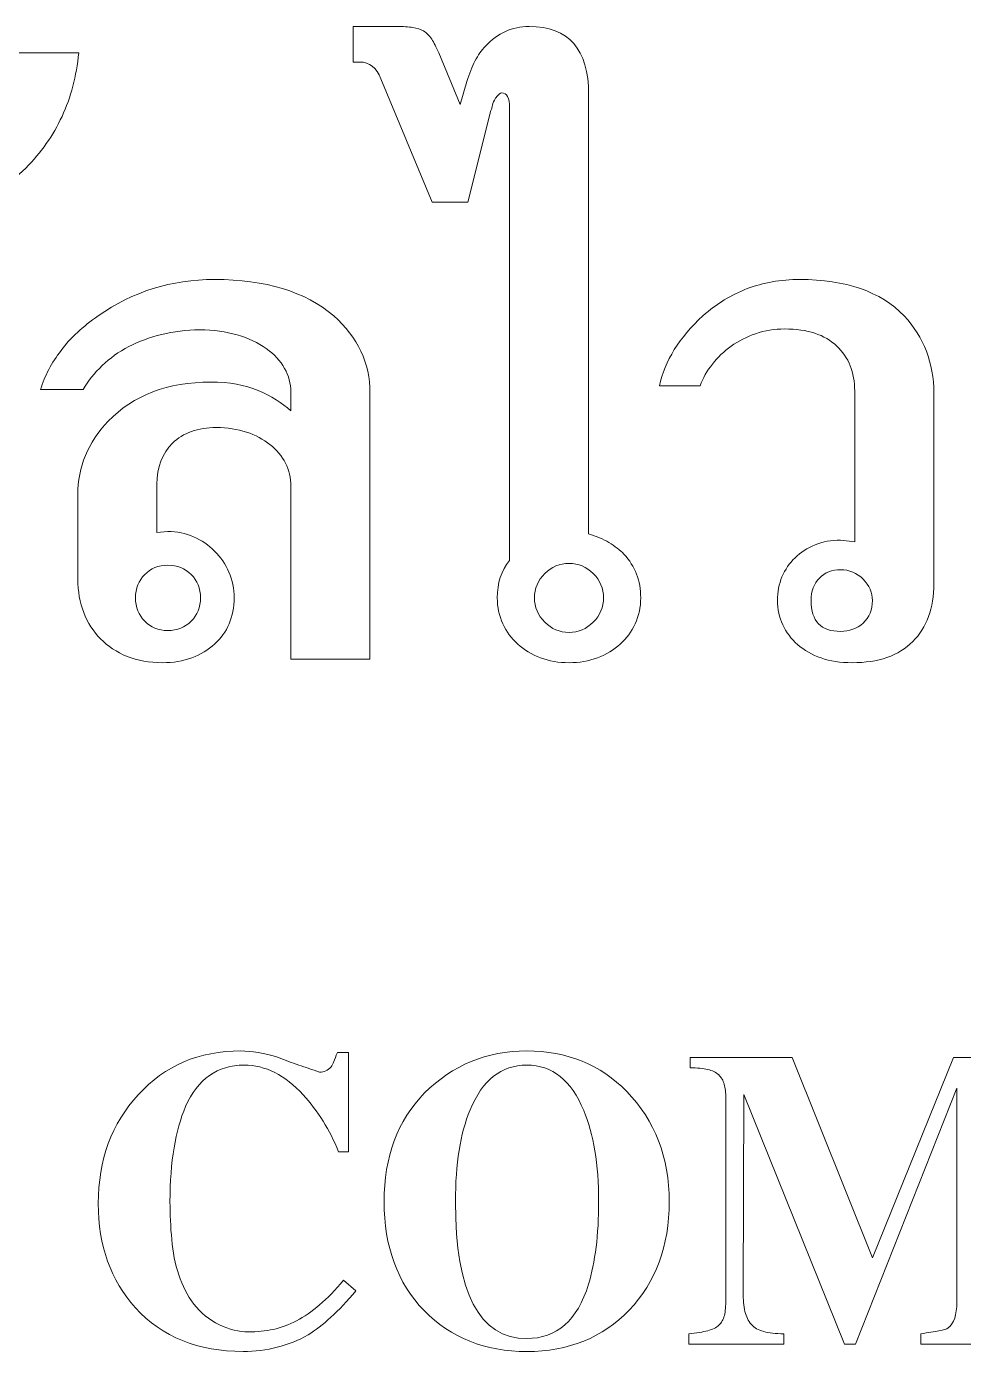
# Model space of a CAD drawing. Header units: millimetres. Extents: x -900 to 690, y -288 to -9.
# Drawn here: x -92.6 to 82.2, y -287.9 to -40.6 of the extents above; entities that cross this region are included whole.
import ezdxf

# ---------------------------------------------------------------- set-up
doc = ezdxf.new("R2010")
doc.units = ezdxf.units.MM
doc.header["$MEASUREMENT"] = 0
doc.layers.add('Layer 1', color=7, linetype='Continuous')

msp = doc.modelspace()

# ---------------------------------------------------------------- linework, layer by layer
at = {"layer": 'Layer 1', "color": 250, "lineweight": 20}
for points, knots in [([(-31.672, -40.6122), (-31.672, -40.6122), (-23.5408, -40.6122), (-23.5408, -40.6122), (-23.5408, -40.6122), (-22.3544, -40.6122), (-21.3416, -40.67), (-20.5603, -40.7858), (-20.5603, -40.7858), (-19.7791, -40.9015), (-19.0846, -41.133), (-18.5348, -41.4513), (-18.5348, -41.4513), (-17.956, -41.7986), (-17.4641, -42.2905), (-17.0301, -42.956), (-17.0301, -42.956), (-16.625, -43.5926), (-16.1909, -44.4607), (-15.7279, -45.5314), (-15.7279, -45.5314), (-15.7279, -45.5314), (-11.7347, -55.1962), (-11.7347, -55.1962), (-11.7347, -55.1962), (-11.7347, -55.1962), (-10.4614, -50.8557), (-10.4614, -50.8557), (-10.4614, -50.8557), (-10.0274, -49.4089), (-9.5065, -48.1357), (-8.9567, -47.065), (-8.9567, -47.065), (-8.378, -45.9944), (-7.7414, -45.0395), (-6.989, -44.2582), (-6.989, -44.2582), (-4.732, -41.8275), (-2.0119, -40.6122), (1.1422, -40.6122), (1.1422, -40.6122), (8.5499, -40.6122), (12.2538, -44.8369), (12.2538, -53.3154), (12.2538, -53.3154), (12.2538, -53.3154), (12.2538, -135.2929), (12.2538, -135.2929), (12.2538, -135.2929), (13.7296, -135.7559), (14.9739, -136.3057), (16.0445, -136.9423), (16.0445, -136.9423), (17.1152, -137.6079), (18.0701, -138.3313), (18.8514, -139.1126), (18.8514, -139.1126), (20.9348, -141.3696), (21.9766, -144.0897), (21.9766, -147.2438), (21.9766, -147.2438), (21.9766, -149.0089), (21.6293, -150.6004), (20.9638, -152.0762), (20.9638, -152.0762), (20.2693, -153.552), (19.3433, -154.8252), (18.1569, -155.8958), (18.1569, -155.8958), (16.9705, -156.9665), (15.5816, -157.8057), (13.9322, -158.4423), (13.9322, -158.4423), (12.2828, -159.0499), (10.5176, -159.3682), (8.6078, -159.3682), (8.6078, -159.3682), (6.6691, -159.3682), (4.9039, -159.0499), (3.2545, -158.4423), (3.2545, -158.4423), (1.6051, -157.8057), (0.2162, -156.9665), (-0.9702, -155.8958), (-0.9702, -155.8958), (-2.1566, -154.8252), (-3.0826, -153.552), (-3.7771, -152.0762), (-3.7771, -152.0762), (-4.4426, -150.6004), (-4.7899, -149.0089), (-4.7899, -147.2438), (-4.7899, -147.2438), (-4.7899, -144.5237), (-4.0375, -142.2088), (-2.5039, -140.299), (-2.5039, -140.299), (-2.5039, -140.299), (-2.5039, -55.8039), (-2.5039, -55.8039), (-2.5039, -55.8039), (-2.5039, -53.923), (-2.9958, -52.9971), (-3.9507, -52.9971), (-3.9507, -52.9971), (-4.2401, -52.9971), (-4.6162, -53.3443), (-5.1371, -54.0098), (-5.1371, -54.0098), (-5.4265, -54.4728), (-5.6001, -54.8779), (-5.6869, -55.2831), (-5.6869, -55.2831), (-5.7737, -55.6882), (-5.8605, -56.0065), (-5.9763, -56.2958), (-5.9763, -56.2958), (-5.9763, -56.2958), (-10.3168, -73.4263), (-10.3168, -73.4263), (-10.3168, -73.4263), (-10.3168, -73.4263), (-16.9143, -73.4263), (-16.9143, -73.4263), (-16.9143, -73.4263), (-16.9143, -73.4263), (-26.4924, -50.3638), (-26.4924, -50.3638), (-26.4924, -50.3638), (-27.3315, -48.2804), (-28.6626, -47.2387), (-30.4856, -47.2387), (-30.4856, -47.2387), (-30.4856, -47.2387), (-31.672, -47.2387), (-31.672, -47.2387), (-31.672, -47.2387), (-31.672, -47.2387), (-31.672, -40.6122), (-31.672, -40.6122)], [0, 0, 0, 0, 0.02777778, 0.02777778, 0.02777778, 0.02777778, 0.05555556, 0.05555556, 0.05555556, 0.05555556, 0.08333333, 0.08333333, 0.08333333, 0.08333333, 0.11111111, 0.11111111, 0.11111111, 0.11111111, 0.13888889, 0.13888889, 0.13888889, 0.13888889, 0.16666667, 0.16666667, 0.16666667, 0.16666667, 0.19444444, 0.19444444, 0.19444444, 0.19444444, 0.22222222, 0.22222222, 0.22222222, 0.22222222, 0.25, 0.25, 0.25, 0.25, 0.27777778, 0.27777778, 0.27777778, 0.27777778, 0.30555556, 0.30555556, 0.30555556, 0.30555556, 0.33333333, 0.33333333, 0.33333333, 0.33333333, 0.36111111, 0.36111111, 0.36111111, 0.36111111, 0.38888889, 0.38888889, 0.38888889, 0.38888889, 0.41666667, 0.41666667, 0.41666667, 0.41666667, 0.44444444, 0.44444444, 0.44444444, 0.44444444, 0.47222222, 0.47222222, 0.47222222, 0.47222222, 0.5, 0.5, 0.5, 0.5, 0.52777778, 0.52777778, 0.52777778, 0.52777778, 0.55555556, 0.55555556, 0.55555556, 0.55555556, 0.58333333, 0.58333333, 0.58333333, 0.58333333, 0.61111111, 0.61111111, 0.61111111, 0.61111111, 0.63888889, 0.63888889, 0.63888889, 0.63888889, 0.66666667, 0.66666667, 0.66666667, 0.66666667, 0.69444444, 0.69444444, 0.69444444, 0.69444444, 0.72222222, 0.72222222, 0.72222222, 0.72222222, 0.75, 0.75, 0.75, 0.75, 0.77777778, 0.77777778, 0.77777778, 0.77777778, 0.80555556, 0.80555556, 0.80555556, 0.80555556, 0.83333333, 0.83333333, 0.83333333, 0.83333333, 0.86111111, 0.86111111, 0.86111111, 0.86111111, 0.88888889, 0.88888889, 0.88888889, 0.88888889, 0.91666667, 0.91666667, 0.91666667, 0.91666667, 0.94444444, 0.94444444, 0.94444444, 0.94444444, 1, 1, 1, 1]), ([(-82.8899, -45.5314), (-83.324, -49.8719), (-84.3657, -53.8362), (-86.0151, -57.3954), (-86.0151, -57.3954), (-87.6645, -60.9546), (-89.9216, -64.1666), (-92.7863, -67.0603), (-92.7863, -67.0603), (-99.3549, -73.1659), (-107.8044, -76.2043), (-118.1348, -76.2043), (-118.1348, -76.2043), (-123.8932, -76.2043), (-128.9282, -74.6417), (-133.2397, -71.5455), (-133.2397, -71.5455), (-137.7828, -68.3914), (-140.0399, -64.2534), (-140.0399, -59.1606), (-140.0399, -59.1606), (-140.0399, -57.0771), (-139.6637, -55.1962), (-138.8824, -53.489), (-138.8824, -53.489), (-138.13, -51.8107), (-137.0883, -50.3638), (-135.7862, -49.1774), (-135.7862, -49.1774), (-134.484, -47.991), (-132.9504, -47.094), (-131.1852, -46.4574), (-131.1852, -46.4574), (-129.3912, -45.8497), (-127.4813, -45.5314), (-125.4558, -45.5314), (-125.4558, -45.5314), (-123.4013, -45.5314), (-121.5204, -45.8786), (-119.8131, -46.6021), (-119.8131, -46.6021), (-118.0769, -47.2965), (-116.6012, -48.2514), (-115.3569, -49.4668), (-115.3569, -49.4668), (-114.1126, -50.6821), (-113.1288, -52.1), (-112.4343, -53.7494), (-112.4343, -53.7494), (-111.7109, -55.3988), (-111.3636, -57.135), (-111.3636, -59.0159), (-111.3636, -59.0159), (-111.3636, -61.0414), (-111.6241, -62.7198), (-112.116, -63.993), (-112.116, -63.993), (-112.6368, -65.2951), (-113.4181, -66.5973), (-114.4888, -67.8994), (-114.4888, -67.8994), (-108.4989, -67.8994), (-103.8112, -65.5266), (-100.4256, -60.781), (-100.4256, -60.781), (-98.9498, -58.8133), (-97.8791, -56.5273), (-97.1557, -53.952), (-97.1557, -53.952), (-96.4612, -51.4055), (-96.114, -48.5697), (-96.114, -45.5314), (-96.114, -45.5314), (-96.114, -45.5314), (-82.8899, -45.5314), (-82.8899, -45.5314)], [0, 0, 0, 0, 0.05, 0.05, 0.05, 0.05, 0.1, 0.1, 0.1, 0.1, 0.15, 0.15, 0.15, 0.15, 0.2, 0.2, 0.2, 0.2, 0.25, 0.25, 0.25, 0.25, 0.3, 0.3, 0.3, 0.3, 0.35, 0.35, 0.35, 0.35, 0.4, 0.4, 0.4, 0.4, 0.45, 0.45, 0.45, 0.45, 0.5, 0.5, 0.5, 0.5, 0.55, 0.55, 0.55, 0.55, 0.6, 0.6, 0.6, 0.6, 0.65, 0.65, 0.65, 0.65, 0.7, 0.7, 0.7, 0.7, 0.75, 0.75, 0.75, 0.75, 0.8, 0.8, 0.8, 0.8, 0.85, 0.85, 0.85, 0.85, 0.9, 0.9, 0.9, 0.9, 1, 1, 1, 1]), ([(-28.5469, -158.7027), (-28.5469, -158.7027), (-43.3046, -158.7027), (-43.3046, -158.7027), (-43.3046, -158.7027), (-43.3046, -158.7027), (-43.3046, -126.4094), (-43.3046, -126.4094), (-43.3046, -126.4094), (-43.3046, -124.8757), (-43.6518, -123.4578), (-44.3174, -122.1268), (-44.3174, -122.1268), (-45.0118, -120.7957), (-45.9668, -119.6382), (-47.211, -118.6544), (-47.211, -118.6544), (-48.4553, -117.6705), (-49.9021, -116.8892), (-51.6094, -116.3105), (-51.6094, -116.3105), (-53.3167, -115.7607), (-55.1686, -115.4713), (-57.1942, -115.4713), (-57.1942, -115.4713), (-60.6955, -115.4713), (-63.4445, -116.4552), (-65.3833, -118.3939), (-65.3833, -118.3939), (-67.322, -120.3327), (-68.3059, -122.908), (-68.3059, -126.0621), (-68.3059, -126.0621), (-68.3059, -126.0621), (-68.3059, -135.0614), (-68.3059, -135.0614), (-68.3059, -135.0614), (-68.3059, -135.0614), (-66.2803, -134.8878), (-66.2803, -134.8878), (-66.2803, -134.8878), (-64.573, -134.8878), (-62.9815, -135.2061), (-61.4768, -135.8717), (-61.4768, -135.8717), (-59.9721, -136.5083), (-58.67, -137.4053), (-57.5414, -138.5338), (-57.5414, -138.5338), (-56.4129, -139.6624), (-55.5159, -140.9645), (-54.8792, -142.4692), (-54.8792, -142.4692), (-54.2137, -143.9739), (-53.8954, -145.5655), (-53.8954, -147.2438), (-53.8954, -147.2438), (-53.8954, -149.0089), (-54.2137, -150.6294), (-54.8214, -152.0762), (-54.8214, -152.0762), (-55.458, -153.552), (-56.355, -154.8252), (-57.5414, -155.8958), (-57.5414, -155.8958), (-58.7278, -156.9665), (-60.1457, -157.8057), (-61.7951, -158.4423), (-61.7951, -158.4423), (-63.4156, -159.0499), (-65.2675, -159.3682), (-67.2931, -159.3682), (-67.2931, -159.3682), (-69.7238, -159.3682), (-71.9229, -158.9631), (-73.8617, -158.1818), (-73.8617, -158.1818), (-75.8005, -157.4005), (-77.4788, -156.301), (-78.8099, -154.912), (-78.8099, -154.912), (-80.1699, -153.523), (-81.2406, -151.9026), (-81.964, -149.9928), (-81.964, -149.9928), (-82.6874, -148.1119), (-83.0636, -146.0284), (-83.0636, -143.7714), (-83.0636, -143.7714), (-83.0636, -143.7714), (-83.0636, -128.0009), (-83.0636, -128.0009), (-83.0636, -128.0009), (-83.0636, -122.8212), (-81.1827, -118.2492), (-77.392, -114.2849), (-77.392, -114.2849), (-72.7042, -109.4236), (-66.3092, -106.9929), (-58.2359, -106.9929), (-58.2359, -106.9929), (-54.8214, -106.9929), (-51.8988, -107.5137), (-49.4392, -108.5555), (-49.4392, -108.5555), (-46.9795, -109.5972), (-44.954, -110.8704), (-43.3046, -112.3462), (-43.3046, -112.3462), (-43.3046, -112.3462), (-43.3046, -108.8448), (-43.3046, -108.8448), (-43.3046, -108.8448), (-43.3046, -107.2822), (-43.7097, -105.7775), (-44.491, -104.4175), (-44.491, -104.4175), (-45.2723, -103.0286), (-46.4297, -101.7843), (-47.9344, -100.7136), (-47.9344, -100.7136), (-49.4102, -99.643), (-51.2043, -98.8038), (-53.3167, -98.1672), (-53.3167, -98.1672), (-55.4001, -97.5595), (-57.744, -97.2412), (-60.3483, -97.2412), (-60.3483, -97.2412), (-62.8368, -97.2412), (-65.1807, -97.5306), (-67.4088, -98.0804), (-67.4088, -98.0804), (-69.6659, -98.6591), (-71.6915, -99.4115), (-73.5723, -100.3664), (-73.5723, -100.3664), (-75.4243, -101.3502), (-77.0737, -102.5077), (-78.5205, -103.8967), (-78.5205, -103.8967), (-79.9673, -105.2856), (-81.1537, -106.7614), (-82.0508, -108.3529), (-82.0508, -108.3529), (-82.0508, -108.3529), (-90.0084, -108.3529), (-90.0084, -108.3529), (-90.0084, -108.3529), (-89.2271, -105.8065), (-87.9539, -103.3758), (-86.1887, -101.0609), (-86.1887, -101.0609), (-84.4525, -98.7459), (-82.1376, -96.6046), (-79.2439, -94.608), (-79.2439, -94.608), (-72.8489, -90.0939), (-65.6148, -87.8368), (-57.5414, -87.8368), (-57.5414, -87.8368), (-48.0502, -87.8368), (-40.6424, -90.0939), (-35.3181, -94.608), (-35.3181, -94.608), (-30.8039, -98.6302), (-28.5469, -103.4337), (-28.5469, -109.0184), (-28.5469, -109.0184), (-28.5469, -109.0184), (-28.5469, -158.7027), (-28.5469, -158.7027)], [0, 0, 0, 0, 0.02272727, 0.02272727, 0.02272727, 0.02272727, 0.04545455, 0.04545455, 0.04545455, 0.04545455, 0.06818182, 0.06818182, 0.06818182, 0.06818182, 0.09090909, 0.09090909, 0.09090909, 0.09090909, 0.11363636, 0.11363636, 0.11363636, 0.11363636, 0.13636364, 0.13636364, 0.13636364, 0.13636364, 0.15909091, 0.15909091, 0.15909091, 0.15909091, 0.18181818, 0.18181818, 0.18181818, 0.18181818, 0.20454545, 0.20454545, 0.20454545, 0.20454545, 0.22727273, 0.22727273, 0.22727273, 0.22727273, 0.25, 0.25, 0.25, 0.25, 0.27272727, 0.27272727, 0.27272727, 0.27272727, 0.29545455, 0.29545455, 0.29545455, 0.29545455, 0.31818182, 0.31818182, 0.31818182, 0.31818182, 0.34090909, 0.34090909, 0.34090909, 0.34090909, 0.36363636, 0.36363636, 0.36363636, 0.36363636, 0.38636364, 0.38636364, 0.38636364, 0.38636364, 0.40909091, 0.40909091, 0.40909091, 0.40909091, 0.43181818, 0.43181818, 0.43181818, 0.43181818, 0.45454545, 0.45454545, 0.45454545, 0.45454545, 0.47727273, 0.47727273, 0.47727273, 0.47727273, 0.5, 0.5, 0.5, 0.5, 0.52272727, 0.52272727, 0.52272727, 0.52272727, 0.54545455, 0.54545455, 0.54545455, 0.54545455, 0.56818182, 0.56818182, 0.56818182, 0.56818182, 0.59090909, 0.59090909, 0.59090909, 0.59090909, 0.61363636, 0.61363636, 0.61363636, 0.61363636, 0.63636364, 0.63636364, 0.63636364, 0.63636364, 0.65909091, 0.65909091, 0.65909091, 0.65909091, 0.68181818, 0.68181818, 0.68181818, 0.68181818, 0.70454545, 0.70454545, 0.70454545, 0.70454545, 0.72727273, 0.72727273, 0.72727273, 0.72727273, 0.75, 0.75, 0.75, 0.75, 0.77272727, 0.77272727, 0.77272727, 0.77272727, 0.79545455, 0.79545455, 0.79545455, 0.79545455, 0.81818182, 0.81818182, 0.81818182, 0.81818182, 0.84090909, 0.84090909, 0.84090909, 0.84090909, 0.86363636, 0.86363636, 0.86363636, 0.86363636, 0.88636364, 0.88636364, 0.88636364, 0.88636364, 0.90909091, 0.90909091, 0.90909091, 0.90909091, 0.93181818, 0.93181818, 0.93181818, 0.93181818, 0.95454545, 0.95454545, 0.95454545, 0.95454545, 1, 1, 1, 1]), ([(25.449, -107.6584), (26.4618, -103.0286), (29.1818, -98.6881), (33.5802, -94.608), (33.5802, -94.608), (36.1266, -92.3509), (38.9046, -90.6726), (41.8561, -89.5441), (41.8561, -89.5441), (44.8366, -88.4155), (48.0775, -87.8368), (51.6656, -87.8368), (51.6656, -87.8368), (60.2309, -87.8368), (66.7416, -90.0939), (71.14, -94.608), (71.14, -94.608), (74.815, -98.6302), (76.6669, -103.4337), (76.6669, -109.0184), (76.6669, -109.0184), (76.6669, -109.0184), (76.6669, -144.6105), (76.6669, -144.6105), (76.6669, -144.6105), (76.6669, -149.2115), (75.3648, -152.7996), (72.7315, -155.4329), (72.7315, -155.4329), (70.0983, -158.0661), (66.3365, -159.3682), (61.4173, -159.3682), (61.4173, -159.3682), (59.247, -159.3682), (57.3372, -159.0789), (55.6299, -158.4712), (55.6299, -158.4712), (53.9516, -157.8925), (52.4758, -157.0533), (51.2605, -155.9827), (51.2605, -155.9827), (50.0452, -154.912), (49.1192, -153.6677), (48.4826, -152.2788), (48.4826, -152.2788), (47.817, -150.9187), (47.4987, -149.3851), (47.4987, -147.7646), (47.4987, -147.7646), (47.4987, -146.1731), (47.7881, -144.6974), (48.3379, -143.3373), (48.3379, -143.3373), (48.9166, -141.9773), (49.7269, -140.7909), (50.7686, -139.7781), (50.7686, -139.7781), (51.8103, -138.7653), (53.0546, -137.9551), (54.5014, -137.3764), (54.5014, -137.3764), (55.9193, -136.7687), (57.5398, -136.4793), (59.276, -136.4793), (59.276, -136.4793), (59.276, -136.4793), (61.9092, -136.8266), (61.9092, -136.8266), (61.9092, -136.8266), (61.9092, -136.8266), (61.9092, -108.6712), (61.9092, -108.6712), (61.9092, -108.6712), (61.9092, -105.1699), (60.7807, -102.363), (58.5525, -100.2506), (58.5525, -100.2506), (56.3244, -98.1383), (53.0835, -97.0676), (48.8588, -97.0676), (48.8588, -97.0676), (46.92, -97.0676), (45.1259, -97.357), (43.4187, -97.9646), (43.4187, -97.9646), (41.7403, -98.5434), (40.2067, -99.3247), (38.8467, -100.2796), (38.8467, -100.2796), (37.4867, -101.2634), (36.3292, -102.363), (35.3453, -103.6362), (35.3453, -103.6362), (34.3326, -104.9094), (33.5802, -106.2405), (33.0883, -107.6584), (33.0883, -107.6584), (33.0883, -107.6584), (25.449, -107.6584), (25.449, -107.6584)], [0, 0, 0, 0, 0.03846154, 0.03846154, 0.03846154, 0.03846154, 0.07692308, 0.07692308, 0.07692308, 0.07692308, 0.11538462, 0.11538462, 0.11538462, 0.11538462, 0.15384615, 0.15384615, 0.15384615, 0.15384615, 0.19230769, 0.19230769, 0.19230769, 0.19230769, 0.23076923, 0.23076923, 0.23076923, 0.23076923, 0.26923077, 0.26923077, 0.26923077, 0.26923077, 0.30769231, 0.30769231, 0.30769231, 0.30769231, 0.34615385, 0.34615385, 0.34615385, 0.34615385, 0.38461538, 0.38461538, 0.38461538, 0.38461538, 0.42307692, 0.42307692, 0.42307692, 0.42307692, 0.46153846, 0.46153846, 0.46153846, 0.46153846, 0.5, 0.5, 0.5, 0.5, 0.53846154, 0.53846154, 0.53846154, 0.53846154, 0.57692308, 0.57692308, 0.57692308, 0.57692308, 0.61538462, 0.61538462, 0.61538462, 0.61538462, 0.65384615, 0.65384615, 0.65384615, 0.65384615, 0.69230769, 0.69230769, 0.69230769, 0.69230769, 0.73076923, 0.73076923, 0.73076923, 0.73076923, 0.76923077, 0.76923077, 0.76923077, 0.76923077, 0.80769231, 0.80769231, 0.80769231, 0.80769231, 0.84615385, 0.84615385, 0.84615385, 0.84615385, 0.88461538, 0.88461538, 0.88461538, 0.88461538, 0.92307692, 0.92307692, 0.92307692, 0.92307692, 1, 1, 1, 1]), ([(15.0318, -147.2438), (15.0318, -145.5076), (14.3952, -144.0029), (13.1219, -142.7297), (13.1219, -142.7297), (11.8487, -141.4564), (10.344, -140.8198), (8.6078, -140.8198), (8.6078, -140.8198), (6.8427, -140.8198), (5.338, -141.4564), (4.0648, -142.7297), (4.0648, -142.7297), (2.7915, -144.0029), (2.1549, -145.5076), (2.1549, -147.2438), (2.1549, -147.2438), (2.1549, -149.0089), (2.7915, -150.5136), (4.0648, -151.7868), (4.0648, -151.7868), (5.338, -153.06), (6.8427, -153.6967), (8.6078, -153.6967), (8.6078, -153.6967), (10.344, -153.6967), (11.8487, -153.06), (13.1219, -151.7868), (13.1219, -151.7868), (14.3952, -150.5136), (15.0318, -149.0089), (15.0318, -147.2438)], [0, 0, 0, 0, 0.11111111, 0.11111111, 0.11111111, 0.11111111, 0.22222222, 0.22222222, 0.22222222, 0.22222222, 0.33333333, 0.33333333, 0.33333333, 0.33333333, 0.44444444, 0.44444444, 0.44444444, 0.44444444, 0.55555556, 0.55555556, 0.55555556, 0.55555556, 0.66666667, 0.66666667, 0.66666667, 0.66666667, 0.77777778, 0.77777778, 0.77777778, 0.77777778, 1, 1, 1, 1]), ([(-60.1747, -147.2438), (-60.1747, -145.5076), (-60.7534, -144.0607), (-61.9109, -142.9033), (-61.9109, -142.9033), (-63.0683, -141.7458), (-64.5152, -141.1671), (-66.2803, -141.1671), (-66.2803, -141.1671), (-68.0454, -141.1671), (-69.4633, -141.7458), (-70.5919, -142.9033), (-70.5919, -142.9033), (-71.7204, -144.0607), (-72.2991, -145.5076), (-72.2991, -147.2438), (-72.2991, -147.2438), (-72.2991, -149.0089), (-71.7204, -150.4557), (-70.5919, -151.6132), (-70.5919, -151.6132), (-69.4633, -152.7707), (-68.0454, -153.3494), (-66.2803, -153.3494), (-66.2803, -153.3494), (-64.5152, -153.3494), (-63.0683, -152.7707), (-61.9109, -151.6132), (-61.9109, -151.6132), (-60.7534, -150.4557), (-60.1747, -149.0089), (-60.1747, -147.2438)], [0, 0, 0, 0, 0.11111111, 0.11111111, 0.11111111, 0.11111111, 0.22222222, 0.22222222, 0.22222222, 0.22222222, 0.33333333, 0.33333333, 0.33333333, 0.33333333, 0.44444444, 0.44444444, 0.44444444, 0.44444444, 0.55555556, 0.55555556, 0.55555556, 0.55555556, 0.66666667, 0.66666667, 0.66666667, 0.66666667, 0.77777778, 0.77777778, 0.77777778, 0.77777778, 1, 1, 1, 1]), ([(65.208, -147.7646), (65.208, -146.2889), (64.6292, -144.9578), (63.4718, -143.7714), (63.4718, -143.7714), (62.3143, -142.585), (60.9254, -142.0062), (59.276, -142.0062), (59.276, -142.0062), (57.6555, -142.0062), (56.3244, -142.5271), (55.3116, -143.5688), (55.3116, -143.5688), (54.2989, -144.6105), (53.778, -145.9995), (53.778, -147.7646), (53.778, -147.7646), (53.778, -151.6132), (55.601, -153.523), (59.276, -153.523), (59.276, -153.523), (60.9254, -153.523), (62.3143, -153.0022), (63.4718, -151.9605), (63.4718, -151.9605), (64.6292, -150.9187), (65.208, -149.5008), (65.208, -147.7646)], [0, 0, 0, 0, 0.125, 0.125, 0.125, 0.125, 0.25, 0.25, 0.25, 0.25, 0.375, 0.375, 0.375, 0.375, 0.5, 0.5, 0.5, 0.5, 0.625, 0.625, 0.625, 0.625, 0.75, 0.75, 0.75, 0.75, 1, 1, 1, 1]), ([(-31.1753, -276.6032), (-32.7881, -278.5458), (-34.3458, -280.1769), (-35.8302, -281.5514), (-35.8302, -281.5514), (-37.3147, -282.9075), (-38.7441, -283.9888), (-40.1003, -284.8134), (-40.1003, -284.8134), (-43.7106, -286.8843), (-47.7607, -287.9289), (-52.2323, -287.9289), (-52.2323, -287.9289), (-60.6075, -287.9289), (-67.2966, -285.2166), (-72.318, -279.7737), (-72.318, -279.7737), (-76.9362, -274.624), (-79.2454, -268.1365), (-79.2454, -260.3294), (-79.2454, -260.3294), (-79.2454, -252.1742), (-76.753, -245.3935), (-71.7682, -239.9872), (-71.7682, -239.9872), (-66.8384, -234.5443), (-60.4608, -231.832), (-52.6538, -231.832), (-52.6538, -231.832), (-50.6563, -231.832), (-48.3105, -232.2351), (-45.6348, -233.0598), (-45.6348, -233.0598), (-44.3703, -233.5546), (-43.1058, -234.0311), (-41.8413, -234.4526), (-41.8413, -234.4526), (-40.5768, -234.8741), (-39.2939, -235.3323), (-37.9927, -235.7905), (-37.9927, -235.7905), (-37.1131, -235.7905), (-36.38, -235.4606), (-35.7936, -234.7825), (-35.7936, -234.7825), (-35.6286, -234.5626), (-35.4454, -234.2327), (-35.2988, -233.8112), (-35.2988, -233.8112), (-35.1338, -233.3714), (-34.9139, -232.8216), (-34.6207, -232.1435), (-34.6207, -232.1435), (-34.6207, -232.1435), (-32.5315, -232.1435), (-32.5315, -232.1435), (-32.5315, -232.1435), (-32.5315, -232.1435), (-32.5315, -250.6348), (-32.5315, -250.6348), (-32.5315, -250.6348), (-32.5315, -250.6348), (-34.4008, -250.6348), (-34.4008, -250.6348), (-34.4008, -250.6348), (-35.2255, -248.6006), (-36.1968, -246.6946), (-37.2963, -244.917), (-37.2963, -244.917), (-38.4142, -243.1393), (-39.6421, -241.5083), (-41.0166, -240.0055), (-41.0166, -240.0055), (-44.407, -236.3219), (-48.0722, -234.471), (-52.0124, -234.471), (-52.0124, -234.471), (-57.0338, -234.471), (-60.6808, -237.055), (-62.9716, -242.2047), (-62.9716, -242.2047), (-63.9062, -244.4222), (-64.6209, -246.9879), (-65.1157, -249.9384), (-65.1157, -249.9384), (-65.6106, -252.8706), (-65.8671, -256.206), (-65.8671, -259.9629), (-65.8671, -259.9629), (-65.8671, -262.327), (-65.7572, -264.6728), (-65.5372, -267.0186), (-65.5372, -267.0186), (-65.3357, -269.3643), (-64.8958, -271.5635), (-64.2361, -273.5977), (-64.2361, -273.5977), (-63.5763, -275.6319), (-62.6234, -277.4646), (-61.4138, -279.0773), (-61.4138, -279.0773), (-60.186, -280.69), (-58.6099, -281.9729), (-56.6306, -282.9442), (-56.6306, -282.9442), (-54.798, -283.8421), (-53.002, -284.282), (-51.206, -284.282), (-51.206, -284.282), (-49.5933, -284.282), (-48.0539, -284.117), (-46.5878, -283.8055), (-46.5878, -283.8055), (-45.1217, -283.4756), (-43.6739, -282.9442), (-42.2445, -282.1928), (-42.2445, -282.1928), (-40.815, -281.4414), (-39.3855, -280.4518), (-37.9561, -279.2056), (-37.9561, -279.2056), (-36.5083, -277.9777), (-35.0239, -276.4383), (-33.4845, -274.624), (-33.4845, -274.624), (-33.4845, -274.624), (-31.1753, -276.6032), (-31.1753, -276.6032)], [0, 0, 0, 0, 0.03030303, 0.03030303, 0.03030303, 0.03030303, 0.06060606, 0.06060606, 0.06060606, 0.06060606, 0.09090909, 0.09090909, 0.09090909, 0.09090909, 0.12121212, 0.12121212, 0.12121212, 0.12121212, 0.15151515, 0.15151515, 0.15151515, 0.15151515, 0.18181818, 0.18181818, 0.18181818, 0.18181818, 0.21212121, 0.21212121, 0.21212121, 0.21212121, 0.24242424, 0.24242424, 0.24242424, 0.24242424, 0.27272727, 0.27272727, 0.27272727, 0.27272727, 0.3030303, 0.3030303, 0.3030303, 0.3030303, 0.33333333, 0.33333333, 0.33333333, 0.33333333, 0.36363636, 0.36363636, 0.36363636, 0.36363636, 0.39393939, 0.39393939, 0.39393939, 0.39393939, 0.42424242, 0.42424242, 0.42424242, 0.42424242, 0.45454545, 0.45454545, 0.45454545, 0.45454545, 0.48484848, 0.48484848, 0.48484848, 0.48484848, 0.51515152, 0.51515152, 0.51515152, 0.51515152, 0.54545455, 0.54545455, 0.54545455, 0.54545455, 0.57575758, 0.57575758, 0.57575758, 0.57575758, 0.60606061, 0.60606061, 0.60606061, 0.60606061, 0.63636364, 0.63636364, 0.63636364, 0.63636364, 0.66666667, 0.66666667, 0.66666667, 0.66666667, 0.6969697, 0.6969697, 0.6969697, 0.6969697, 0.72727273, 0.72727273, 0.72727273, 0.72727273, 0.75757576, 0.75757576, 0.75757576, 0.75757576, 0.78787879, 0.78787879, 0.78787879, 0.78787879, 0.81818182, 0.81818182, 0.81818182, 0.81818182, 0.84848485, 0.84848485, 0.84848485, 0.84848485, 0.87878788, 0.87878788, 0.87878788, 0.87878788, 0.90909091, 0.90909091, 0.90909091, 0.90909091, 0.93939394, 0.93939394, 0.93939394, 0.93939394, 1, 1, 1, 1]), ([(27.2857, -259.9629), (27.2857, -268.2648), (24.7933, -275.0088), (19.8269, -280.1952), (19.8269, -280.1952), (14.8787, -285.3449), (8.5195, -287.9289), (0.7125, -287.9289), (0.7125, -287.9289), (-7.0579, -287.9289), (-13.4355, -285.3816), (-18.4569, -280.3052), (-18.4569, -280.3052), (-23.4233, -275.1188), (-25.9157, -268.3381), (-25.9157, -259.9629), (-25.9157, -259.9629), (-25.9157, -251.5878), (-23.3867, -244.8253), (-18.3469, -239.6756), (-18.3469, -239.6756), (-13.1239, -234.4526), (-6.7647, -231.832), (0.7125, -231.832), (0.7125, -231.832), (8.2263, -231.832), (14.4572, -234.361), (19.387, -239.4008), (19.387, -239.4008), (24.6467, -244.8437), (27.2857, -251.6977), (27.2857, -259.9629)], [0, 0, 0, 0, 0.11111111, 0.11111111, 0.11111111, 0.11111111, 0.22222222, 0.22222222, 0.22222222, 0.22222222, 0.33333333, 0.33333333, 0.33333333, 0.33333333, 0.44444444, 0.44444444, 0.44444444, 0.44444444, 0.55555556, 0.55555556, 0.55555556, 0.55555556, 0.66666667, 0.66666667, 0.66666667, 0.66666667, 0.77777778, 0.77777778, 0.77777778, 0.77777778, 1, 1, 1, 1]), ([(14.1274, -259.9629), (14.1274, -252.9806), (13.1927, -247.3177), (11.3418, -242.9561), (11.3418, -242.9561), (9.0143, -237.2932), (5.4773, -234.471), (0.7125, -234.471), (0.7125, -234.471), (-4.0524, -234.471), (-7.571, -237.2566), (-9.8618, -242.8461), (-9.8618, -242.8461), (-10.7781, -245.0636), (-11.4745, -247.5926), (-11.9144, -250.4149), (-11.9144, -250.4149), (-12.3725, -253.2371), (-12.5924, -256.4259), (-12.5924, -259.9629), (-12.5924, -259.9629), (-12.5924, -276.9881), (-8.1575, -285.5098), (0.7125, -285.5098), (0.7125, -285.5098), (6.302, -285.5098), (10.1322, -282.1378), (12.2581, -275.3754), (12.2581, -275.3754), (12.8628, -273.3228), (13.321, -271.032), (13.6509, -268.4663), (13.6509, -268.4663), (13.9624, -265.919), (14.1274, -263.0784), (14.1274, -259.9629)], [0, 0, 0, 0, 0.1, 0.1, 0.1, 0.1, 0.2, 0.2, 0.2, 0.2, 0.3, 0.3, 0.3, 0.3, 0.4, 0.4, 0.4, 0.4, 0.5, 0.5, 0.5, 0.5, 0.6, 0.6, 0.6, 0.6, 0.7, 0.7, 0.7, 0.7, 0.8, 0.8, 0.8, 0.8, 1, 1, 1, 1]), ([(99.2166, -286.5911), (99.2166, -286.5911), (74.2561, -286.5911), (74.2561, -286.5911), (74.2561, -286.5911), (74.2561, -286.5911), (74.2561, -284.6119), (74.2561, -284.6119), (74.2561, -284.6119), (75.6489, -284.4286), (76.7668, -284.2453), (77.6281, -284.0621), (77.6281, -284.0621), (78.4895, -283.8971), (79.0576, -283.7139), (79.3508, -283.5306), (79.3508, -283.5306), (80.4321, -282.7426), (80.9635, -281.1298), (80.9635, -278.6924), (80.9635, -278.6924), (80.9635, -278.6924), (80.9635, -238.7593), (80.9635, -238.7593), (80.9635, -238.7593), (80.9635, -238.7593), (62.0691, -286.5911), (62.0691, -286.5911), (62.0691, -286.5911), (62.0691, -286.5911), (59.9799, -286.5911), (59.9799, -286.5911), (59.9799, -286.5911), (59.9799, -286.5911), (41.1954, -239.9872), (41.1954, -239.9872), (41.1954, -239.9872), (41.1954, -239.9872), (41.0854, -276.8232), (41.0854, -276.8232), (41.0854, -276.8232), (41.0854, -278.2526), (41.1954, -279.4622), (41.4336, -280.4518), (41.4336, -280.4518), (41.6718, -281.4231), (42.0567, -282.2294), (42.6065, -282.8525), (42.6065, -282.8525), (43.1746, -283.4939), (43.9443, -283.9338), (44.9156, -284.2087), (44.9156, -284.2087), (45.9052, -284.4652), (47.1514, -284.6119), (48.6542, -284.6119), (48.6542, -284.6119), (48.6542, -284.6119), (48.6542, -286.5911), (48.6542, -286.5911), (48.6542, -286.5911), (48.6542, -286.5911), (30.9326, -286.5911), (30.9326, -286.5911), (30.9326, -286.5911), (30.9326, -286.5911), (30.9326, -284.6119), (30.9326, -284.6119), (30.9326, -284.6119), (32.3987, -284.4652), (33.5899, -284.282), (34.4696, -284.0437), (34.4696, -284.0437), (35.3676, -283.8055), (36.064, -283.4756), (36.5771, -283.0175), (36.5771, -283.0175), (37.0719, -282.5776), (37.4201, -281.9729), (37.5851, -281.2032), (37.5851, -281.2032), (37.7683, -280.4334), (37.86, -279.4255), (37.86, -278.216), (37.86, -278.216), (37.86, -278.216), (37.86, -240.6286), (37.86, -240.6286), (37.86, -240.6286), (37.86, -239.6207), (37.7683, -238.7777), (37.5667, -238.0446), (37.5667, -238.0446), (37.3651, -237.3299), (37.0169, -236.7434), (36.5221, -236.2853), (36.5221, -236.2853), (36.009, -235.8088), (35.3309, -235.4789), (34.4696, -235.2956), (34.4696, -235.2956), (33.6266, -235.0941), (32.527, -234.9841), (31.2075, -234.9841), (31.2075, -234.9841), (31.2075, -234.9841), (31.2075, -233.0598), (31.2075, -233.0598), (31.2075, -233.0598), (31.2075, -233.0598), (50.2119, -233.0598), (50.2119, -233.0598), (50.2119, -233.0598), (50.2119, -233.0598), (65.2395, -270.4273), (65.2395, -270.4273), (65.2395, -270.4273), (65.2395, -270.4273), (80.3221, -233.0598), (80.3221, -233.0598), (80.3221, -233.0598), (80.3221, -233.0598), (99.2166, -233.0598), (99.2166, -233.0598), (99.2166, -233.0598), (99.2166, -233.0598), (99.2166, -234.9841), (99.2166, -234.9841), (99.2166, -234.9841), (96.7608, -234.9841), (95.1481, -235.369), (94.3967, -236.1203), (94.3967, -236.1203), (93.2055, -237.0916), (92.6191, -239.1808), (92.6191, -242.4063), (92.6191, -242.4063), (92.6191, -242.4063), (92.6191, -277.3546), (92.6191, -277.3546), (92.6191, -277.3546), (92.6191, -280.2868), (93.0956, -282.1928), (94.0669, -283.0541), (94.0669, -283.0541), (94.4701, -283.439), (95.0931, -283.7505), (95.9545, -283.9888), (95.9545, -283.9888), (96.8158, -284.227), (97.8971, -284.4286), (99.2166, -284.6119), (99.2166, -284.6119), (99.2166, -284.6119), (99.2166, -286.5911), (99.2166, -286.5911)], [0, 0, 0, 0, 0.025, 0.025, 0.025, 0.025, 0.05, 0.05, 0.05, 0.05, 0.075, 0.075, 0.075, 0.075, 0.1, 0.1, 0.1, 0.1, 0.125, 0.125, 0.125, 0.125, 0.15, 0.15, 0.15, 0.15, 0.175, 0.175, 0.175, 0.175, 0.2, 0.2, 0.2, 0.2, 0.225, 0.225, 0.225, 0.225, 0.25, 0.25, 0.25, 0.25, 0.275, 0.275, 0.275, 0.275, 0.3, 0.3, 0.3, 0.3, 0.325, 0.325, 0.325, 0.325, 0.35, 0.35, 0.35, 0.35, 0.375, 0.375, 0.375, 0.375, 0.4, 0.4, 0.4, 0.4, 0.425, 0.425, 0.425, 0.425, 0.45, 0.45, 0.45, 0.45, 0.475, 0.475, 0.475, 0.475, 0.5, 0.5, 0.5, 0.5, 0.525, 0.525, 0.525, 0.525, 0.55, 0.55, 0.55, 0.55, 0.575, 0.575, 0.575, 0.575, 0.6, 0.6, 0.6, 0.6, 0.625, 0.625, 0.625, 0.625, 0.65, 0.65, 0.65, 0.65, 0.675, 0.675, 0.675, 0.675, 0.7, 0.7, 0.7, 0.7, 0.725, 0.725, 0.725, 0.725, 0.75, 0.75, 0.75, 0.75, 0.775, 0.775, 0.775, 0.775, 0.8, 0.8, 0.8, 0.8, 0.825, 0.825, 0.825, 0.825, 0.85, 0.85, 0.85, 0.85, 0.875, 0.875, 0.875, 0.875, 0.9, 0.9, 0.9, 0.9, 0.925, 0.925, 0.925, 0.925, 0.95, 0.95, 0.95, 0.95, 1, 1, 1, 1])]:
    msp.add_open_spline(points, degree=3, knots=knots, dxfattribs=at)

doc.saveas('drawing.dxf')
